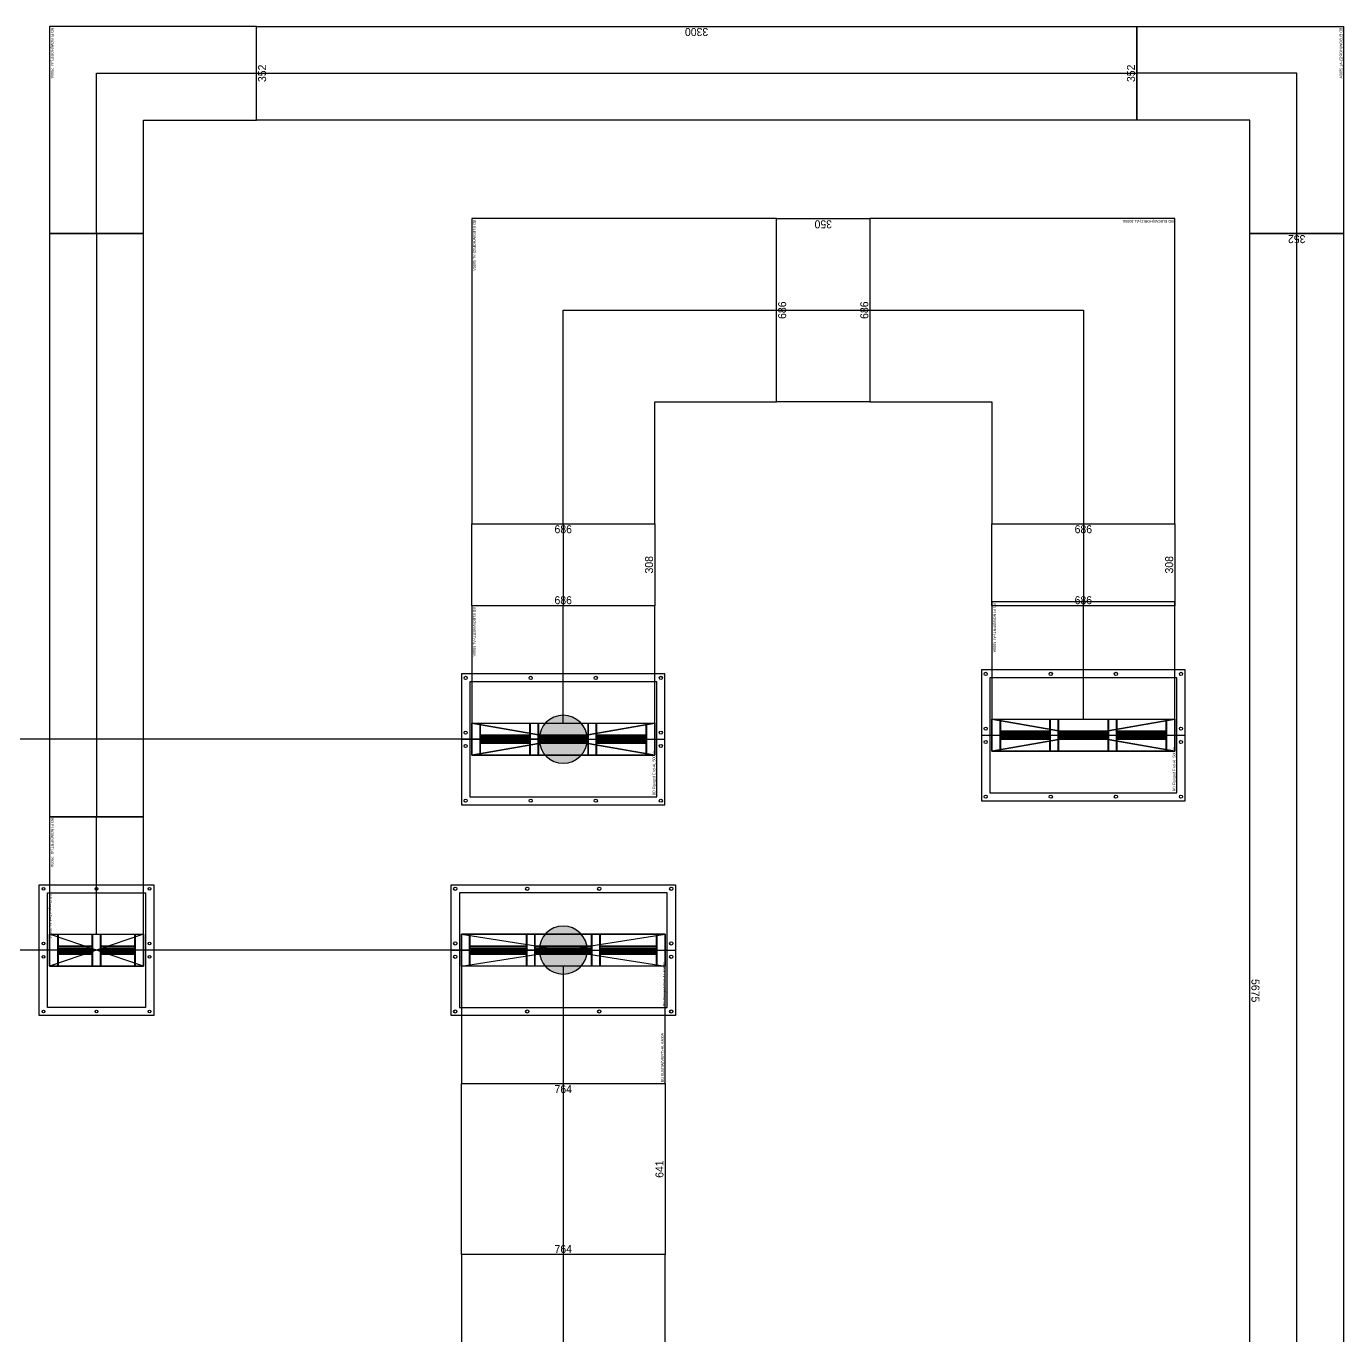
# Model space of a CAD drawing. Header units: millimetres. Extents: x 28486 to 374549, y -351975 to 868946.
# Drawn here: x 300837 to 305776, y 748200 to 753106 of the extents above; entities that cross this region are included whole.
import ezdxf
from ezdxf.enums import TextEntityAlignment as Align

# ---------------------------------------------------------------- set-up
doc = ezdxf.new("R2010")
doc.units = ezdxf.units.MM
doc.header["$LTSCALE"] = 150
doc.layers.get('Defpoints').update_dxf_attribs({"color": 150})
for name, color, linetype in [('-----27 Bus Duct_LV_380-220V', 200, 'Continuous'), ('-----27 Bus Duct_LV_380-220V_UT', 41, 'Continuous'), ('-----99 Cable Schedule', 2, 'Continuous')]:
    doc.layers.add(name, color=color, linetype=linetype)
doc.styles.add('ELEC', font='')
doc.styles.get("Standard").update_dxf_attribs({"font": ''})
doc.styles.get('ELEC').set_extended_font_data('Dotum')
doc.styles.get('Standard').set_extended_font_data('Dotum')
doc.dimstyles.new('전기통신참고용-치수', dxfattribs={"dimscale": 15, "dimtxt": 2, "dimasz": 0, "dimexe": 0, "dimexo": 0, "dimgap": 0.4, "dimtad": 4, "dimdec": 0, "dimzin": 0, "dimdsep": 46, "dimtxsty": 'Standard', "dimblk": 'NONE', "dimcen": 0, "dimse1": 1, "dimse2": 1, "dimsd1": 1, "dimsd2": 1, "dimclrd": 8, "dimclre": 8, "dimclrt": 8, "dimadec": 0, "dimazin": 0, "dimtfac": 1, "dimtdec": 0, "dimtix": 1, "dimtmove": 2, "dimatfit": 0, "dimldrblk": 'NONE', "dimfxl": 2, "dimtolj": 1, "dimtzin": 0, "dimarcsym": 0})

# ---------------------------------------------------------------- blocks, each defined once
blk = doc.blocks.new('*D945')
at = {"layer": 'Defpoints', "color": 0, "transparency": 16777216}
for p in [(352, 62.2), (352, 62.2), (352, -5613.2)]:
    blk.add_point(p, dxfattribs=at)
at = {"color": 0, "transparency": 16777216, "insert": (331, -2775.5), "char_height": 30, "attachment_point": 5, "rotation": 90}
blk.add_mtext('\\A1;{\\C0;5675}', dxfattribs=at)
blk = doc.blocks.new('_None')
blk = doc.blocks.new('*D946')
at = {"layer": 'Defpoints', "color": 0, "transparency": 16777216}
for p in [(0, -5613.2), (352, -5613.2), (352, -5613.2)]:
    blk.add_point(p, dxfattribs=at)
at = {"color": 0, "transparency": 16777216, "insert": (176, -5592.1), "char_height": 30, "attachment_point": 5}
blk.add_mtext('\\A1;{\\C0;352}', dxfattribs=at)
blk = doc.blocks.new('*U79')
at = {"color": 0}
blk.add_line((0, 381.5), (0, -381.5), dxfattribs=at)
at = {"color": 1}
for p, q in [((60, 343), (-60, -343)), ((-60, 343), (60, -343))]:
    blk.add_line(p, q, dxfattribs=at)
at = {"color": 0}
for points in [[(-245, -381.5), (245, -381.5), (245, 381.5), (-245, 381.5)], [(-215, -350.5), (215, -350.5), (215, 350.5), (-215, 350.5)]]:
    blk.add_lwpolyline(points, close=True, dxfattribs=at)
at = {"color": 1}
blk.add_lwpolyline([(60, -343), (-60, -343), (-60, 343), (60, 343)], close=True, dxfattribs=at)
for points in [[(-60, 123, -0.4142136), (-58, 125), (-17.2, 125, 0.4142136), (-16.2, 126), (-16.2, 310, 0.4142136), (-17.2, 311), (-58, 311, -0.4142136), (-60, 313), (-60, 343, -0.4142136), (-59, 342), (-59, 313, 0.4142136), (-58, 312), (58, 312, 0.4142136), (59, 313), (59, 342, -0.4142136), (60, 343), (60, 313, -0.4142136), (58, 311), (17.2, 311, 0.4142136), (16.2, 310), (16.2, 126, 0.4142136), (17.2, 125), (58, 125, -0.4142136), (60, 123), (60, 111, -0.4142136), (59, 112), (59, 123, 0.4142136), (58, 124), (-58, 124, 0.4142136), (-59, 123), (-59, 112, -0.4142136), (-60, 111), (-60, 111), (-60, 111), (-60, 111)], [(-15.2, 126), (-15.2, 310, -0.4142136), (-14.2, 311), (14.2, 311, -0.4142136), (15.2, 310), (15.2, 126, -0.4142136), (14.2, 125), (-14.2, 125, -0.4142136)], [(-14.2, 127), (-14.2, 309, -0.4142136), (-13.2, 310), (-8.85, 310, -0.4142136), (-7.85, 309), (-7.85, 127, -0.4142136), (-8.85, 126), (-13.2, 126, -0.4142136)], [(-6.85, 127), (-6.85, 309, -0.4142136), (-5.85, 310), (-1.5, 310, -0.4142136), (-0.5, 309), (-0.5, 127, -0.4142136), (-1.5, 126), (-5.85, 126, -0.4142136)], [(0.5, 127), (0.5, 309, -0.4142136), (1.5, 310), (5.85, 310, -0.4142136), (6.85, 309), (6.85, 127, -0.4142136), (5.85, 126), (1.5, 126, -0.4142136)], [(7.85, 127), (7.85, 309, -0.4142136), (8.85, 310), (13.2, 310, -0.4142136), (14.2, 309), (14.2, 127, -0.4142136), (13.2, 126), (8.85, 126, -0.4142136)], [(-60, -95, -0.4142136), (-58, -93), (-17.2, -93, 0.4142136), (-16.2, -92), (-16.2, 92, 0.4142136), (-17.2, 93), (-58, 93, -0.4142136), (-60, 95), (-60, 109, -0.4142136), (-59, 108), (-59, 95, 0.4142136), (-58, 94), (58, 94, 0.4142136), (59, 95), (59, 108, -0.4142136), (60, 109), (60, 95, -0.4142136), (58, 93), (17.2, 93, 0.4142136), (16.2, 92), (16.2, -92, 0.4142136), (17.2, -93), (58, -93, -0.4142136), (60, -95), (60, -108, -0.4142136), (59, -107), (59, -95, 0.4142136), (58, -94), (-58, -94, 0.4142136), (-59, -95), (-59, -107, -0.4142136), (-60, -108), (-60, -108), (-60, -108), (-60, -108)], [(-15.2, -92), (-15.2, 92, -0.4142136), (-14.2, 93), (14.2, 93, -0.4142136), (15.2, 92), (15.2, -92, -0.4142136), (14.2, -93), (-14.2, -93, -0.4142136)], [(-14.2, -91), (-14.2, 91, -0.4142136), (-13.2, 92), (-8.85, 92, -0.4142136), (-7.85, 91), (-7.85, -91, -0.4142136), (-8.85, -92), (-13.2, -92, -0.4142136)], [(-6.85, -91), (-6.85, 91, -0.4142136), (-5.85, 92), (-1.5, 92, -0.4142136), (-0.5, 91), (-0.5, -91, -0.4142136), (-1.5, -92), (-5.85, -92, -0.4142136)], [(0.5, -91), (0.5, 91, -0.4142136), (1.5, 92), (5.85, 92, -0.4142136), (6.85, 91), (6.85, -91, -0.4142136), (5.85, -92), (1.5, -92, -0.4142136)], [(7.85, -91), (7.85, 91, -0.4142136), (8.85, 92), (13.2, 92, -0.4142136), (14.2, 91), (14.2, -91, -0.4142136), (13.2, -92), (8.85, -92, -0.4142136)], [(-60, -313, -0.4142136), (-58, -311), (-17.2, -311, 0.4142136), (-16.2, -310), (-16.2, -126, 0.4142136), (-17.2, -125), (-58, -125, -0.4142136), (-60, -123), (-60, -110, -0.4142136), (-59, -111), (-59, -123, 0.4142136), (-58, -124), (58, -124, 0.4142136), (59, -123), (59, -111, -0.4142136), (60, -110), (60, -123, -0.4142136), (58, -125), (17.2, -125, 0.4142136), (16.2, -126), (16.2, -310, 0.4142136), (17.2, -311), (58, -311, -0.4142136), (60, -313), (60, -343, -0.4142136), (59, -342), (59, -313, 0.4142136), (58, -312), (-58, -312, 0.4142136), (-59, -313), (-59, -342, -0.4142136), (-60, -343), (-60, -343), (-60, -343), (-60, -343)], [(-15.2, -310), (-15.2, -126, -0.4142136), (-14.2, -125), (14.2, -125, -0.4142136), (15.2, -126), (15.2, -310, -0.4142136), (14.2, -311), (-14.2, -311, -0.4142136)], [(-14.2, -309), (-14.2, -127, -0.4142136), (-13.2, -126), (-8.85, -126, -0.4142136), (-7.85, -127), (-7.85, -309, -0.4142136), (-8.85, -310), (-13.2, -310, -0.4142136)], [(-6.85, -309), (-6.85, -127, -0.4142136), (-5.85, -126), (-1.5, -126, -0.4142136), (-0.5, -127), (-0.5, -309, -0.4142136), (-1.5, -310), (-5.85, -310, -0.4142136)], [(0.5, -309), (0.5, -127, -0.4142136), (1.5, -126), (5.85, -126, -0.4142136), (6.85, -127), (6.85, -309, -0.4142136), (5.85, -310), (1.5, -310, -0.4142136)], [(7.85, -309), (7.85, -127, -0.4142136), (8.85, -126), (13.2, -126, -0.4142136), (14.2, -127), (14.2, -309, -0.4142136), (13.2, -310), (8.85, -310, -0.4142136)]]:
    blk.add_lwpolyline(points, format="xyb", close=True, dxfattribs=at)
at = {"color": 0}
for centre in [(-230, 366), (-25, 366), (25, 366), (230, 366), (-230, 122), (230, 122), (-230, -122), (230, -122), (-230, -366), (-25, -366), (25, -366), (230, -366)]:
    blk.add_circle(centre, 6, dxfattribs=at)
at = {"color": 0, "style": 'ELEC'}
blk.add_text('BD Flanged End-AL 5000A', height=10, dxfattribs=at).set_placement((-210, -340.5), align=Align.MIDDLE_LEFT)
blk = doc.blocks.new('*U69')
at = {"color": 1}
for p, q in [((340, 343), (220, -343)), ((220, 343), (340, -343))]:
    blk.add_line(p, q, dxfattribs=at)
at = {"color": 0}
blk.add_lwpolyline([(-220, -343), (220, -343), (220, 343), (-220, 343)], close=True, dxfattribs=at)
blk.add_lwpolyline([(220, -343), (340, -343), (340, 343), (220, 343)], dxfattribs=at)
at = {"color": 1}
for points in [[(220, 123, -0.4142136), (222, 125), (262.8, 125, 0.4142136), (263.8, 126), (263.8, 310, 0.4142136), (262.8, 311), (222, 311, -0.4142136), (220, 313), (220, 343, -0.4142136), (221, 342), (221, 313, 0.4142136), (222, 312), (338, 312, 0.4142136), (339, 313), (339, 342, -0.4142136), (340, 343), (340, 313, -0.4142136), (338, 311), (297.2, 311, 0.4142136), (296.2, 310), (296.2, 126, 0.4142136), (297.2, 125), (338, 125, -0.4142136), (340, 123), (340, 111, -0.4142136), (339, 112), (339, 123, 0.4142136), (338, 124), (222, 124, 0.4142136), (221, 123), (221, 112, -0.4142136), (220, 111), (220, 111), (220, 111), (220, 111)], [(264.8, 126), (264.8, 310, -0.4142136), (265.8, 311), (294.2, 311, -0.4142136), (295.2, 310), (295.2, 126, -0.4142136), (294.2, 125), (265.8, 125, -0.4142136)], [(265.8, 127), (265.8, 309, -0.4142136), (266.8, 310), (271.15, 310, -0.4142136), (272.15, 309), (272.15, 127, -0.4142136), (271.15, 126), (266.8, 126, -0.4142136)], [(273.15, 127), (273.15, 309, -0.4142136), (274.15, 310), (278.5, 310, -0.4142136), (279.5, 309), (279.5, 127, -0.4142136), (278.5, 126), (274.15, 126, -0.4142136)], [(280.5, 127), (280.5, 309, -0.4142136), (281.5, 310), (285.85, 310, -0.4142136), (286.85, 309), (286.85, 127, -0.4142136), (285.85, 126), (281.5, 126, -0.4142136)], [(287.85, 127), (287.85, 309, -0.4142136), (288.85, 310), (293.2, 310, -0.4142136), (294.2, 309), (294.2, 127, -0.4142136), (293.2, 126), (288.85, 126, -0.4142136)], [(220, -95, -0.4142136), (222, -93), (262.8, -93, 0.4142136), (263.8, -92), (263.8, 92, 0.4142136), (262.8, 93), (222, 93, -0.4142136), (220, 95), (220, 109, -0.4142136), (221, 108), (221, 95, 0.4142136), (222, 94), (338, 94, 0.4142136), (339, 95), (339, 108, -0.4142136), (340, 109), (340, 95, -0.4142136), (338, 93), (297.2, 93, 0.4142136), (296.2, 92), (296.2, -92, 0.4142136), (297.2, -93), (338, -93, -0.4142136), (340, -95), (340, -108, -0.4142136), (339, -107), (339, -95, 0.4142136), (338, -94), (222, -94, 0.4142136), (221, -95), (221, -107, -0.4142136), (220, -108), (220, -108), (220, -108), (220, -108)], [(264.8, -92), (264.8, 92, -0.4142136), (265.8, 93), (294.2, 93, -0.4142136), (295.2, 92), (295.2, -92, -0.4142136), (294.2, -93), (265.8, -93, -0.4142136)], [(265.8, -91), (265.8, 91, -0.4142136), (266.8, 92), (271.15, 92, -0.4142136), (272.15, 91), (272.15, -91, -0.4142136), (271.15, -92), (266.8, -92, -0.4142136)], [(273.15, -91), (273.15, 91, -0.4142136), (274.15, 92), (278.5, 92, -0.4142136), (279.5, 91), (279.5, -91, -0.4142136), (278.5, -92), (274.15, -92, -0.4142136)], [(280.5, -91), (280.5, 91, -0.4142136), (281.5, 92), (285.85, 92, -0.4142136), (286.85, 91), (286.85, -91, -0.4142136), (285.85, -92), (281.5, -92, -0.4142136)], [(287.85, -91), (287.85, 91, -0.4142136), (288.85, 92), (293.2, 92, -0.4142136), (294.2, 91), (294.2, -91, -0.4142136), (293.2, -92), (288.85, -92, -0.4142136)], [(220, -313, -0.4142136), (222, -311), (262.8, -311, 0.4142136), (263.8, -310), (263.8, -126, 0.4142136), (262.8, -125), (222, -125, -0.4142136), (220, -123), (220, -110, -0.4142136), (221, -111), (221, -123, 0.4142136), (222, -124), (338, -124, 0.4142136), (339, -123), (339, -111, -0.4142136), (340, -110), (340, -123, -0.4142136), (338, -125), (297.2, -125, 0.4142136), (296.2, -126), (296.2, -310, 0.4142136), (297.2, -311), (338, -311, -0.4142136), (340, -313), (340, -343, -0.4142136), (339, -342), (339, -313, 0.4142136), (338, -312), (222, -312, 0.4142136), (221, -313), (221, -342, -0.4142136), (220, -343), (220, -343), (220, -343), (220, -343)], [(264.8, -310), (264.8, -126, -0.4142136), (265.8, -125), (294.2, -125, -0.4142136), (295.2, -126), (295.2, -310, -0.4142136), (294.2, -311), (265.8, -311, -0.4142136)], [(265.8, -309), (265.8, -127, -0.4142136), (266.8, -126), (271.15, -126, -0.4142136), (272.15, -127), (272.15, -309, -0.4142136), (271.15, -310), (266.8, -310, -0.4142136)], [(273.15, -309), (273.15, -127, -0.4142136), (274.15, -126), (278.5, -126, -0.4142136), (279.5, -127), (279.5, -309, -0.4142136), (278.5, -310), (274.15, -310, -0.4142136)], [(280.5, -309), (280.5, -127, -0.4142136), (281.5, -126), (285.85, -126, -0.4142136), (286.85, -127), (286.85, -309, -0.4142136), (285.85, -310), (281.5, -310, -0.4142136)], [(287.85, -309), (287.85, -127, -0.4142136), (288.85, -126), (293.2, -126, -0.4142136), (294.2, -127), (294.2, -309, -0.4142136), (293.2, -310), (288.85, -310, -0.4142136)]]:
    blk.add_lwpolyline(points, format="xyb", close=True, dxfattribs=at)
blk.add_lwpolyline([(220, 0), (-220, 0)], dxfattribs=at)
at = {"color": 0, "style": 'ELEC'}
blk.add_text('BD ELBOW(VERT)-AL 5000A', height=10, dxfattribs=at).set_placement((-215, -333), align=Align.MIDDLE_LEFT)
blk = doc.blocks.new('*U74')
at = {"color": 0}
blk.add_lwpolyline([(-343, -343), (800, -343), (800, 343), (343, 343), (343, 800), (-343, 800)], close=True, dxfattribs=at)
at = {"color": 1}
blk.add_lwpolyline([(800, 0), (0, 0), (0, 800)], dxfattribs=at)
at = {"color": 0, "style": 'ELEC'}
blk.add_text('BD ELBOW(HORIZ)-AL 5000A', height=10, dxfattribs=at).set_placement((-338, -333), align=Align.MIDDLE_LEFT)
blk = doc.blocks.new('*D474')
at = {"layer": 'Defpoints', "color": 0, "transparency": 16777216}
for p in [(0, 3950), (686, 3950), (686, 3950)]:
    blk.add_point(p, dxfattribs=at)
at = {"color": 0, "transparency": 16777216, "insert": (343, 3929), "char_height": 30, "attachment_point": 5}
blk.add_mtext('\\A1;{\\C0;686}', dxfattribs=at)
blk = doc.blocks.new('*D475')
at = {"layer": 'Defpoints', "color": 0, "transparency": 16777216}
for p in [(686, 3950), (686, 3950), (686, 3600)]:
    blk.add_point(p, dxfattribs=at)
at = {"color": 0, "transparency": 16777216, "insert": (665, 3775), "char_height": 30, "attachment_point": 5, "rotation": 90}
blk.add_mtext('\\A1;{\\C0;350}', dxfattribs=at)
blk = doc.blocks.new('*D476')
at = {"layer": 'Defpoints', "color": 0, "transparency": 16777216}
for p in [(0, 3600), (686, 3600), (686, 3600)]:
    blk.add_point(p, dxfattribs=at)
at = {"color": 0, "transparency": 16777216, "insert": (343, 3621), "char_height": 30, "attachment_point": 5}
blk.add_mtext('\\A1;{\\C0;686}', dxfattribs=at)
blk = doc.blocks.new('*U63')
at = {"color": 0}
blk.add_line((0, 214.5), (0, -214.5), dxfattribs=at)
at = {"color": 1}
for p, q in [((60, 176), (-60, -176)), ((-60, 176), (60, -176))]:
    blk.add_line(p, q, dxfattribs=at)
at = {"color": 0}
for points in [[(245, -214.5), (-245, -214.5), (-245, 214.5), (245, 214.5)], [(215, -183.5), (-215, -183.5), (-215, 183.5), (215, 183.5)]]:
    blk.add_lwpolyline(points, close=True, dxfattribs=at)
at = {"color": 1}
blk.add_lwpolyline([(60, -176), (-60, -176), (-60, 176), (60, 176)], close=True, dxfattribs=at)
for points in [[(-60, 14, -0.4142136), (-58, 16), (-17.2, 16, 0.4142136), (-16.2, 17), (-16.2, 143, 0.4142136), (-17.2, 144), (-58, 144, -0.4142136), (-60, 146), (-60, 176, -0.4142136), (-59, 175), (-59, 146, 0.4142136), (-58, 145), (58, 145, 0.4142136), (59, 146), (59, 175, -0.4142136), (60, 176), (60, 146, -0.4142136), (58, 144), (17.2, 144, 0.4142136), (16.2, 143), (16.2, 17, 0.4142136), (17.2, 16), (58, 16, -0.4142136), (60, 14), (60, 2, -0.4142136), (59, 3), (59, 14, 0.4142136), (58, 15), (-58, 15, 0.4142136), (-59, 14), (-59, 3, -0.4142136), (-60, 2), (-60, 2), (-60, 2), (-60, 2)], [(-15.2, 17), (-15.2, 143, -0.4142136), (-14.2, 144), (14.2, 144, -0.4142136), (15.2, 143), (15.2, 17, -0.4142136), (14.2, 16), (-14.2, 16, -0.4142136)], [(-14.2, 18), (-14.2, 142, -0.4142136), (-13.2, 143), (-8.85, 143, -0.4142136), (-7.85, 142), (-7.85, 18, -0.4142136), (-8.85, 17), (-13.2, 17, -0.4142136)], [(-6.85, 18), (-6.85, 142, -0.4142136), (-5.85, 143), (-1.5, 143, -0.4142136), (-0.5, 142), (-0.5, 18, -0.4142136), (-1.5, 17), (-5.85, 17, -0.4142136)], [(0.5, 18), (0.5, 142, -0.4142136), (1.5, 143), (5.85, 143, -0.4142136), (6.85, 142), (6.85, 18, -0.4142136), (5.85, 17), (1.5, 17, -0.4142136)], [(7.85, 18), (7.85, 142, -0.4142136), (8.85, 143), (13.2, 143, -0.4142136), (14.2, 142), (14.2, 18, -0.4142136), (13.2, 17), (8.85, 17, -0.4142136)], [(-60, -146, -0.4142136), (-58, -144), (-17.2, -144, 0.4142136), (-16.2, -143), (-16.2, -17, 0.4142136), (-17.2, -16), (-58, -16, -0.4142136), (-60, -14), (-60, 0, -0.4142136), (-59, -1), (-59, -14, 0.4142136), (-58, -15), (58, -15, 0.4142136), (59, -14), (59, -1, -0.4142136), (60, 0), (60, -14, -0.4142136), (58, -16), (17.2, -16, 0.4142136), (16.2, -17), (16.2, -143, 0.4142136), (17.2, -144), (58, -144, -0.4142136), (60, -146), (60, -176, -0.4142136), (59, -175), (59, -146, 0.4142136), (58, -145), (-58, -145, 0.4142136), (-59, -146), (-59, -175, -0.4142136), (-60, -176), (-60, -176), (-60, -176), (-60, -176)], [(-15.2, -143), (-15.2, -17, -0.4142136), (-14.2, -16), (14.2, -16, -0.4142136), (15.2, -17), (15.2, -143, -0.4142136), (14.2, -144), (-14.2, -144, -0.4142136)], [(-14.2, -142), (-14.2, -18, -0.4142136), (-13.2, -17), (-8.85, -17, -0.4142136), (-7.85, -18), (-7.85, -142, -0.4142136), (-8.85, -143), (-13.2, -143, -0.4142136)], [(-6.85, -142), (-6.85, -18, -0.4142136), (-5.85, -17), (-1.5, -17, -0.4142136), (-0.5, -18), (-0.5, -142, -0.4142136), (-1.5, -143), (-5.85, -143, -0.4142136)], [(0.5, -142), (0.5, -18, -0.4142136), (1.5, -17), (5.85, -17, -0.4142136), (6.85, -18), (6.85, -142, -0.4142136), (5.85, -143), (1.5, -143, -0.4142136)], [(7.85, -142), (7.85, -18, -0.4142136), (8.85, -17), (13.2, -17, -0.4142136), (14.2, -18), (14.2, -142, -0.4142136), (13.2, -143), (8.85, -143, -0.4142136)]]:
    blk.add_lwpolyline(points, format="xyb", close=True, dxfattribs=at)
at = {"color": 0}
for centre in [(-230, 199), (-25, 199), (25, 199), (230, 199), (-230, 0), (230, 0), (-230, -199), (-25, -199), (25, -199), (230, -199)]:
    blk.add_circle(centre, 5, dxfattribs=at)
at = {"color": 0, "style": 'ELEC'}
blk.add_text('BD Flanged End-AL 2500A', height=10, dxfattribs=at).set_placement((-210, -173.5), align=Align.MIDDLE_LEFT)
blk = doc.blocks.new('*U64')
at = {"color": 1}
for p, q in [((340, 176), (220, -176)), ((220, 176), (340, -176))]:
    blk.add_line(p, q, dxfattribs=at)
at = {"color": 0}
blk.add_lwpolyline([(-220, -176), (220, -176), (220, 176), (-220, 176)], close=True, dxfattribs=at)
blk.add_lwpolyline([(220, -176), (340, -176), (340, 176), (220, 176)], dxfattribs=at)
at = {"color": 1}
for points in [[(220, 14, -0.4142136), (222, 16), (262.8, 16, 0.4142136), (263.8, 17), (263.8, 143, 0.4142136), (262.8, 144), (222, 144, -0.4142136), (220, 146), (220, 176, -0.4142136), (221, 175), (221, 146, 0.4142136), (222, 145), (338, 145, 0.4142136), (339, 146), (339, 175, -0.4142136), (340, 176), (340, 146, -0.4142136), (338, 144), (297.2, 144, 0.4142136), (296.2, 143), (296.2, 17, 0.4142136), (297.2, 16), (338, 16, -0.4142136), (340, 14), (340, 2, -0.4142136), (339, 3), (339, 14, 0.4142136), (338, 15), (222, 15, 0.4142136), (221, 14), (221, 3, -0.4142136), (220, 2), (220, 2), (220, 2), (220, 2)], [(264.8, 17), (264.8, 143, -0.4142136), (265.8, 144), (294.2, 144, -0.4142136), (295.2, 143), (295.2, 17, -0.4142136), (294.2, 16), (265.8, 16, -0.4142136)], [(265.8, 18), (265.8, 142, -0.4142136), (266.8, 143), (271.15, 143, -0.4142136), (272.15, 142), (272.15, 18, -0.4142136), (271.15, 17), (266.8, 17, -0.4142136)], [(273.15, 18), (273.15, 142, -0.4142136), (274.15, 143), (278.5, 143, -0.4142136), (279.5, 142), (279.5, 18, -0.4142136), (278.5, 17), (274.15, 17, -0.4142136)], [(280.5, 18), (280.5, 142, -0.4142136), (281.5, 143), (285.85, 143, -0.4142136), (286.85, 142), (286.85, 18, -0.4142136), (285.85, 17), (281.5, 17, -0.4142136)], [(287.85, 18), (287.85, 142, -0.4142136), (288.85, 143), (293.2, 143, -0.4142136), (294.2, 142), (294.2, 18, -0.4142136), (293.2, 17), (288.85, 17, -0.4142136)], [(220, -146, -0.4142136), (222, -144), (262.8, -144, 0.4142136), (263.8, -143), (263.8, -17, 0.4142136), (262.8, -16), (222, -16, -0.4142136), (220, -14), (220, 0, -0.4142136), (221, -1), (221, -14, 0.4142136), (222, -15), (338, -15, 0.4142136), (339, -14), (339, -1, -0.4142136), (340, 0), (340, -14, -0.4142136), (338, -16), (297.2, -16, 0.4142136), (296.2, -17), (296.2, -143, 0.4142136), (297.2, -144), (338, -144, -0.4142136), (340, -146), (340, -176, -0.4142136), (339, -175), (339, -146, 0.4142136), (338, -145), (222, -145, 0.4142136), (221, -146), (221, -175, -0.4142136), (220, -176), (220, -176), (220, -176), (220, -176)], [(264.8, -143), (264.8, -17, -0.4142136), (265.8, -16), (294.2, -16, -0.4142136), (295.2, -17), (295.2, -143, -0.4142136), (294.2, -144), (265.8, -144, -0.4142136)], [(265.8, -142), (265.8, -18, -0.4142136), (266.8, -17), (271.15, -17, -0.4142136), (272.15, -18), (272.15, -142, -0.4142136), (271.15, -143), (266.8, -143, -0.4142136)], [(273.15, -142), (273.15, -18, -0.4142136), (274.15, -17), (278.5, -17, -0.4142136), (279.5, -18), (279.5, -142, -0.4142136), (278.5, -143), (274.15, -143, -0.4142136)], [(280.5, -142), (280.5, -18, -0.4142136), (281.5, -17), (285.85, -17, -0.4142136), (286.85, -18), (286.85, -142, -0.4142136), (285.85, -143), (281.5, -143, -0.4142136)], [(287.85, -142), (287.85, -18, -0.4142136), (288.85, -17), (293.2, -17, -0.4142136), (294.2, -18), (294.2, -142, -0.4142136), (293.2, -143), (288.85, -143, -0.4142136)]]:
    blk.add_lwpolyline(points, format="xyb", close=True, dxfattribs=at)
blk.add_lwpolyline([(220, 0), (-220, 0)], dxfattribs=at)
at = {"color": 0, "style": 'ELEC'}
blk.add_text('BD ELBOW(VERT)-AL 2500A', height=10, dxfattribs=at).set_placement((-215, -166), align=Align.MIDDLE_LEFT)
blk = doc.blocks.new('*U65')
at = {"color": 0}
blk.add_lwpolyline([(-176, -176), (600, -176), (600, 176), (176, 176), (176, 600), (-176, 600)], close=True, dxfattribs=at)
at = {"color": 1}
blk.add_lwpolyline([(600, 0), (0, 0), (0, 600)], dxfattribs=at)
at = {"color": 0, "style": 'ELEC'}
blk.add_text('BD ELBOW(HORIZ)-AL 2500A', height=10, dxfattribs=at).set_placement((-171, -166), align=Align.MIDDLE_LEFT)
blk = doc.blocks.new('*U5')
at = {"color": 0}
blk.add_line((0, 420.5), (0, -420.5), dxfattribs=at)
at = {"color": 1}
for p, q in [((60, 382), (-60, -382)), ((-60, 382), (60, -382))]:
    blk.add_line(p, q, dxfattribs=at)
at = {"color": 0}
for points in [[(245, -420.5), (-245, -420.5), (-245, 420.5), (245, 420.5)], [(-215, -389.5), (215, -389.5), (215, 389.5), (-215, 389.5)]]:
    blk.add_lwpolyline(points, close=True, dxfattribs=at)
at = {"color": 1}
blk.add_lwpolyline([(60, -382), (-60, -382), (-60, 382), (60, 382)], close=True, dxfattribs=at)
for points in [[(-60, 136, -0.4142136), (-58, 138), (-17.2, 138, 0.4142136), (-16.2, 139), (-16.2, 349, 0.4142136), (-17.2, 350), (-58, 350, -0.4142136), (-60, 352), (-60, 382, -0.4142136), (-59, 381), (-59, 352, 0.4142136), (-58, 351), (58, 351, 0.4142136), (59, 352), (59, 381, -0.4142136), (60, 382), (60, 352, -0.4142136), (58, 350), (17.2, 350, 0.4142136), (16.2, 349), (16.2, 139, 0.4142136), (17.2, 138), (58, 138, -0.4142136), (60, 136), (60, 124, -0.4142136), (59, 125), (59, 136, 0.4142136), (58, 137), (-58, 137, 0.4142136), (-59, 136), (-59, 125, -0.4142136), (-60, 124), (-60, 124), (-60, 124), (-60, 124)], [(-15.2, 139), (-15.2, 349, -0.4142136), (-14.2, 350), (14.2, 350, -0.4142136), (15.2, 349), (15.2, 139, -0.4142136), (14.2, 138), (-14.2, 138, -0.4142136)], [(-14.2, 140), (-14.2, 348, -0.4142136), (-13.2, 349), (-8.85, 349, -0.4142136), (-7.85, 348), (-7.85, 140, -0.4142136), (-8.85, 139), (-13.2, 139, -0.4142136)], [(-6.85, 140), (-6.85, 348, -0.4142136), (-5.85, 349), (-1.5, 349, -0.4142136), (-0.5, 348), (-0.5, 140, -0.4142136), (-1.5, 139), (-5.85, 139, -0.4142136)], [(0.5, 140), (0.5, 348, -0.4142136), (1.5, 349), (5.85, 349, -0.4142136), (6.85, 348), (6.85, 140, -0.4142136), (5.85, 139), (1.5, 139, -0.4142136)], [(7.85, 140), (7.85, 348, -0.4142136), (8.85, 349), (13.2, 349, -0.4142136), (14.2, 348), (14.2, 140, -0.4142136), (13.2, 139), (8.85, 139, -0.4142136)], [(-60, -108, -0.4142136), (-58, -106), (-17.2, -106, 0.4142136), (-16.2, -105), (-16.2, 105, 0.4142136), (-17.2, 106), (-58, 106, -0.4142136), (-60, 108), (-60, 122, -0.4142136), (-59, 121), (-59, 108, 0.4142136), (-58, 107), (58, 107, 0.4142136), (59, 108), (59, 121, -0.4142136), (60, 122), (60, 108, -0.4142136), (58, 106), (17.2, 106, 0.4142136), (16.2, 105), (16.2, -105, 0.4142136), (17.2, -106), (58, -106, -0.4142136), (60, -108), (60, -121, -0.4142136), (59, -120), (59, -108, 0.4142136), (58, -107), (-58, -107, 0.4142136), (-59, -108), (-59, -120, -0.4142136), (-60, -121), (-60, -121), (-60, -121), (-60, -121)], [(-15.2, -105), (-15.2, 105, -0.4142136), (-14.2, 106), (14.2, 106, -0.4142136), (15.2, 105), (15.2, -105, -0.4142136), (14.2, -106), (-14.2, -106, -0.4142136)], [(-14.2, -104), (-14.2, 104, -0.4142136), (-13.2, 105), (-8.85, 105, -0.4142136), (-7.85, 104), (-7.85, -104, -0.4142136), (-8.85, -105), (-13.2, -105, -0.4142136)], [(-6.85, -104), (-6.85, 104, -0.4142136), (-5.85, 105), (-1.5, 105, -0.4142136), (-0.5, 104), (-0.5, -104, -0.4142136), (-1.5, -105), (-5.85, -105, -0.4142136)], [(0.5, -104), (0.5, 104, -0.4142136), (1.5, 105), (5.85, 105, -0.4142136), (6.85, 104), (6.85, -104, -0.4142136), (5.85, -105), (1.5, -105, -0.4142136)], [(7.85, -104), (7.85, 104, -0.4142136), (8.85, 105), (13.2, 105, -0.4142136), (14.2, 104), (14.2, -104, -0.4142136), (13.2, -105), (8.85, -105, -0.4142136)], [(-60, -352, -0.4142136), (-58, -350), (-17.2, -350, 0.4142136), (-16.2, -349), (-16.2, -139, 0.4142136), (-17.2, -138), (-58, -138, -0.4142136), (-60, -136), (-60, -123, -0.4142136), (-59, -124), (-59, -136, 0.4142136), (-58, -137), (58, -137, 0.4142136), (59, -136), (59, -124, -0.4142136), (60, -123), (60, -136, -0.4142136), (58, -138), (17.2, -138, 0.4142136), (16.2, -139), (16.2, -349, 0.4142136), (17.2, -350), (58, -350, -0.4142136), (60, -352), (60, -382, -0.4142136), (59, -381), (59, -352, 0.4142136), (58, -351), (-58, -351, 0.4142136), (-59, -352), (-59, -381, -0.4142136), (-60, -382), (-60, -382), (-60, -382), (-60, -382)], [(-15.2, -349), (-15.2, -139, -0.4142136), (-14.2, -138), (14.2, -138, -0.4142136), (15.2, -139), (15.2, -349, -0.4142136), (14.2, -350), (-14.2, -350, -0.4142136)], [(-14.2, -348), (-14.2, -140, -0.4142136), (-13.2, -139), (-8.85, -139, -0.4142136), (-7.85, -140), (-7.85, -348, -0.4142136), (-8.85, -349), (-13.2, -349, -0.4142136)], [(-6.85, -348), (-6.85, -140, -0.4142136), (-5.85, -139), (-1.5, -139, -0.4142136), (-0.5, -140), (-0.5, -348, -0.4142136), (-1.5, -349), (-5.85, -349, -0.4142136)], [(0.5, -348), (0.5, -140, -0.4142136), (1.5, -139), (5.85, -139, -0.4142136), (6.85, -140), (6.85, -348, -0.4142136), (5.85, -349), (1.5, -349, -0.4142136)], [(7.85, -348), (7.85, -140, -0.4142136), (8.85, -139), (13.2, -139, -0.4142136), (14.2, -140), (14.2, -348, -0.4142136), (13.2, -349), (8.85, -349, -0.4142136)]]:
    blk.add_lwpolyline(points, format="xyb", close=True, dxfattribs=at)
at = {"color": 0}
for centre in [(-230, 405), (-25, 405), (25, 405), (230, 405), (-230, 135), (230, 135), (-230, -135), (230, -135), (-230, -405), (-25, -405), (25, -405), (230, -405)]:
    blk.add_circle(centre, 6, dxfattribs=at)
at = {"color": 0, "style": 'ELEC'}
blk.add_text('BD Flanged End-AL 6300A', height=10, dxfattribs=at).set_placement((-210, -379.5), align=Align.MIDDLE_LEFT)
blk = doc.blocks.new('*U7')
at = {"color": 1}
for p, q in [((340, 382), (220, -382)), ((220, 382), (340, -382))]:
    blk.add_line(p, q, dxfattribs=at)
at = {"color": 0}
blk.add_lwpolyline([(-220, -382), (220, -382), (220, 382), (-220, 382)], close=True, dxfattribs=at)
blk.add_lwpolyline([(220, -382), (340, -382), (340, 382), (220, 382)], dxfattribs=at)
at = {"color": 1}
for points in [[(220, 136, -0.4142136), (222, 138), (262.8, 138, 0.4142136), (263.8, 139), (263.8, 349, 0.4142136), (262.8, 350), (222, 350, -0.4142136), (220, 352), (220, 382, -0.4142136), (221, 381), (221, 352, 0.4142136), (222, 351), (338, 351, 0.4142136), (339, 352), (339, 381, -0.4142136), (340, 382), (340, 352, -0.4142136), (338, 350), (297.2, 350, 0.4142136), (296.2, 349), (296.2, 139, 0.4142136), (297.2, 138), (338, 138, -0.4142136), (340, 136), (340, 124, -0.4142136), (339, 125), (339, 136, 0.4142136), (338, 137), (222, 137, 0.4142136), (221, 136), (221, 125, -0.4142136), (220, 124), (220, 124), (220, 124), (220, 124)], [(264.8, 139), (264.8, 349, -0.4142136), (265.8, 350), (294.2, 350, -0.4142136), (295.2, 349), (295.2, 139, -0.4142136), (294.2, 138), (265.8, 138, -0.4142136)], [(265.8, 140), (265.8, 348, -0.4142136), (266.8, 349), (271.15, 349, -0.4142136), (272.15, 348), (272.15, 140, -0.4142136), (271.15, 139), (266.8, 139, -0.4142136)], [(273.15, 140), (273.15, 348, -0.4142136), (274.15, 349), (278.5, 349, -0.4142136), (279.5, 348), (279.5, 140, -0.4142136), (278.5, 139), (274.15, 139, -0.4142136)], [(280.5, 140), (280.5, 348, -0.4142136), (281.5, 349), (285.85, 349, -0.4142136), (286.85, 348), (286.85, 140, -0.4142136), (285.85, 139), (281.5, 139, -0.4142136)], [(287.85, 140), (287.85, 348, -0.4142136), (288.85, 349), (293.2, 349, -0.4142136), (294.2, 348), (294.2, 140, -0.4142136), (293.2, 139), (288.85, 139, -0.4142136)], [(220, -108, -0.4142136), (222, -106), (262.8, -106, 0.4142136), (263.8, -105), (263.8, 105, 0.4142136), (262.8, 106), (222, 106, -0.4142136), (220, 108), (220, 122, -0.4142136), (221, 121), (221, 108, 0.4142136), (222, 107), (338, 107, 0.4142136), (339, 108), (339, 121, -0.4142136), (340, 122), (340, 108, -0.4142136), (338, 106), (297.2, 106, 0.4142136), (296.2, 105), (296.2, -105, 0.4142136), (297.2, -106), (338, -106, -0.4142136), (340, -108), (340, -121, -0.4142136), (339, -120), (339, -108, 0.4142136), (338, -107), (222, -107, 0.4142136), (221, -108), (221, -120, -0.4142136), (220, -121), (220, -121), (220, -121), (220, -121)], [(264.8, -105), (264.8, 105, -0.4142136), (265.8, 106), (294.2, 106, -0.4142136), (295.2, 105), (295.2, -105, -0.4142136), (294.2, -106), (265.8, -106, -0.4142136)], [(265.8, -104), (265.8, 104, -0.4142136), (266.8, 105), (271.15, 105, -0.4142136), (272.15, 104), (272.15, -104, -0.4142136), (271.15, -105), (266.8, -105, -0.4142136)], [(273.15, -104), (273.15, 104, -0.4142136), (274.15, 105), (278.5, 105, -0.4142136), (279.5, 104), (279.5, -104, -0.4142136), (278.5, -105), (274.15, -105, -0.4142136)], [(280.5, -104), (280.5, 104, -0.4142136), (281.5, 105), (285.85, 105, -0.4142136), (286.85, 104), (286.85, -104, -0.4142136), (285.85, -105), (281.5, -105, -0.4142136)], [(287.85, -104), (287.85, 104, -0.4142136), (288.85, 105), (293.2, 105, -0.4142136), (294.2, 104), (294.2, -104, -0.4142136), (293.2, -105), (288.85, -105, -0.4142136)], [(220, -352, -0.4142136), (222, -350), (262.8, -350, 0.4142136), (263.8, -349), (263.8, -139, 0.4142136), (262.8, -138), (222, -138, -0.4142136), (220, -136), (220, -123, -0.4142136), (221, -124), (221, -136, 0.4142136), (222, -137), (338, -137, 0.4142136), (339, -136), (339, -124, -0.4142136), (340, -123), (340, -136, -0.4142136), (338, -138), (297.2, -138, 0.4142136), (296.2, -139), (296.2, -349, 0.4142136), (297.2, -350), (338, -350, -0.4142136), (340, -352), (340, -382, -0.4142136), (339, -381), (339, -352, 0.4142136), (338, -351), (222, -351, 0.4142136), (221, -352), (221, -381, -0.4142136), (220, -382), (220, -382), (220, -382), (220, -382)], [(264.8, -349), (264.8, -139, -0.4142136), (265.8, -138), (294.2, -138, -0.4142136), (295.2, -139), (295.2, -349, -0.4142136), (294.2, -350), (265.8, -350, -0.4142136)], [(265.8, -348), (265.8, -140, -0.4142136), (266.8, -139), (271.15, -139, -0.4142136), (272.15, -140), (272.15, -348, -0.4142136), (271.15, -349), (266.8, -349, -0.4142136)], [(273.15, -348), (273.15, -140, -0.4142136), (274.15, -139), (278.5, -139, -0.4142136), (279.5, -140), (279.5, -348, -0.4142136), (278.5, -349), (274.15, -349, -0.4142136)], [(280.5, -348), (280.5, -140, -0.4142136), (281.5, -139), (285.85, -139, -0.4142136), (286.85, -140), (286.85, -348, -0.4142136), (285.85, -349), (281.5, -349, -0.4142136)], [(287.85, -348), (287.85, -140, -0.4142136), (288.85, -139), (293.2, -139, -0.4142136), (294.2, -140), (294.2, -348, -0.4142136), (293.2, -349), (288.85, -349, -0.4142136)]]:
    blk.add_lwpolyline(points, format="xyb", close=True, dxfattribs=at)
blk.add_lwpolyline([(220, 0), (-220, 0)], dxfattribs=at)
at = {"color": 0, "style": 'ELEC'}
blk.add_text('BD ELBOW(VERT)-AL 6300A', height=10, dxfattribs=at).set_placement((-215, -372), align=Align.MIDDLE_LEFT)
blk = doc.blocks.new('*D756')
at = {"layer": 'Defpoints', "color": 0, "transparency": 16777216}
for p in [(0, 9745.5), (764, 9745.5), (764, 9745.5)]:
    blk.add_point(p, dxfattribs=at)
at = {"color": 0, "transparency": 16777216, "insert": (382, 9724.5), "char_height": 30, "attachment_point": 5}
blk.add_mtext('\\A1;{\\C0;764}', dxfattribs=at)
blk = doc.blocks.new('*D757')
at = {"layer": 'Defpoints', "color": 0, "transparency": 16777216}
for p in [(764, 9745.5), (764, 9745.5), (764, 9104.4)]:
    blk.add_point(p, dxfattribs=at)
at = {"color": 0, "transparency": 16777216, "insert": (743, 9424.9), "char_height": 30, "attachment_point": 5, "rotation": 90}
blk.add_mtext('\\A1;{\\C0;641}', dxfattribs=at)
blk = doc.blocks.new('*D758')
at = {"layer": 'Defpoints', "color": 0, "transparency": 16777216}
for p in [(0, 9104.4), (764, 9104.4), (764, 9104.4)]:
    blk.add_point(p, dxfattribs=at)
at = {"color": 0, "transparency": 16777216, "insert": (382, 9125.4), "char_height": 30, "attachment_point": 5}
blk.add_mtext('\\A1;{\\C0;764}', dxfattribs=at)
blk = doc.blocks.new('A$C9a0ab699')
h = blk.add_hatch(color=0)
edge = h.paths.add_edge_path()
edge.add_arc((0, 0), 64, 720, 1080, ccw=False)
at = {"color": 0}
blk.add_circle((0, 0), 64, dxfattribs=at)
blk = doc.blocks.new('*U15')
at = {"color": 0}
blk.add_lwpolyline([(-382, -382), (800, -382), (800, 382), (382, 382), (382, 800), (-382, 800)], close=True, dxfattribs=at)
at = {"color": 1}
blk.add_lwpolyline([(800, 0), (0, 0), (0, 800)], dxfattribs=at)
at = {"color": 0, "style": 'ELEC'}
blk.add_text('BD ELBOW(HORIZ)-AL 6300A', height=10, dxfattribs=at).set_placement((-377, -372), align=Align.MIDDLE_LEFT)
blk = doc.blocks.new('*D924')
at = {"layer": 'Defpoints', "color": 0, "transparency": 16777216}
for p in [(0, 3908), (686, 3908), (686, 3908)]:
    blk.add_point(p, dxfattribs=at)
at = {"color": 0, "transparency": 16777216, "insert": (343, 3887), "char_height": 30, "attachment_point": 5}
blk.add_mtext('\\A1;{\\C0;686}', dxfattribs=at)
blk = doc.blocks.new('*D925')
at = {"layer": 'Defpoints', "color": 0, "transparency": 16777216}
for p in [(686, 3908), (686, 3908), (686, 3600)]:
    blk.add_point(p, dxfattribs=at)
at = {"color": 0, "transparency": 16777216, "insert": (665, 3754), "char_height": 30, "attachment_point": 5, "rotation": 90}
blk.add_mtext('\\A1;{\\C0;308}', dxfattribs=at)
blk = doc.blocks.new('*D926')
at = {"layer": 'Defpoints', "color": 0, "transparency": 16777216}
for p in [(0, 3600), (686, 3600), (686, 3600)]:
    blk.add_point(p, dxfattribs=at)
at = {"color": 0, "transparency": 16777216, "insert": (343, 3621), "char_height": 30, "attachment_point": 5}
blk.add_mtext('\\A1;{\\C0;686}', dxfattribs=at)
blk = doc.blocks.new('*D936')
at = {"layer": 'Defpoints', "color": 0, "transparency": 16777216}
for p in [(0, 409.4), (352, 409.4), (352, 409.4)]:
    blk.add_point(p, dxfattribs=at)
at = {"color": 0, "transparency": 16777216, "insert": (176, 388.3), "char_height": 30, "attachment_point": 5}
blk.add_mtext('\\A1;{\\C0;352}', dxfattribs=at)
blk = doc.blocks.new('*D937')
at = {"layer": 'Defpoints', "color": 0, "transparency": 16777216}
for p in [(352, 409.4), (352, 409.4), (352, -1776.2)]:
    blk.add_point(p, dxfattribs=at)
at = {"color": 0, "transparency": 16777216, "insert": (331, -683.4), "char_height": 30, "attachment_point": 5, "rotation": 90}
blk.add_mtext('\\A1;{\\C0;2186}', dxfattribs=at)
blk = doc.blocks.new('*D938')
at = {"layer": 'Defpoints', "color": 0, "transparency": 16777216}
for p in [(0, -1776.2), (352, -1776.2), (352, -1776.2)]:
    blk.add_point(p, dxfattribs=at)
at = {"color": 0, "transparency": 16777216, "insert": (176, -1755.2), "char_height": 30, "attachment_point": 5}
blk.add_mtext('\\A1;{\\C0;352}', dxfattribs=at)
blk = doc.blocks.new('*D940')
at = {"layer": 'Defpoints', "color": 0, "transparency": 16777216}
for p in [(0, 409.4), (352, 409.4), (352, 409.4)]:
    blk.add_point(p, dxfattribs=at)
at = {"color": 0, "transparency": 16777216, "insert": (176, 388.3), "char_height": 30, "attachment_point": 5}
blk.add_mtext('\\A1;{\\C0;352}', dxfattribs=at)
blk = doc.blocks.new('*D941')
at = {"layer": 'Defpoints', "color": 0, "transparency": 16777216}
for p in [(352, 409.4), (352, 409.4), (352, -2890.6)]:
    blk.add_point(p, dxfattribs=at)
at = {"color": 0, "transparency": 16777216, "insert": (331, -1240.6), "char_height": 30, "attachment_point": 5, "rotation": 90}
blk.add_mtext('\\A1;{\\C0;3300}', dxfattribs=at)
blk = doc.blocks.new('*D942')
at = {"layer": 'Defpoints', "color": 0, "transparency": 16777216}
for p in [(0, -2890.6), (352, -2890.6), (352, -2890.6)]:
    blk.add_point(p, dxfattribs=at)
at = {"color": 0, "transparency": 16777216, "insert": (176, -2869.6), "char_height": 30, "attachment_point": 5}
blk.add_mtext('\\A1;{\\C0;352}', dxfattribs=at)
blk = doc.blocks.new('*U943')
at = {"color": 1}
blk.add_line((176, 62.2), (176, -5613.2), dxfattribs=at)
at = {"color": 0}
blk.add_lwpolyline([(352, -5613.2), (0, -5613.2), (0, 62.2), (352, 62.2)], close=True, dxfattribs=at)
dim = blk.add_linear_dim(base=(352, 62.2), p1=(352, -5613.2), p2=(352, 62.2), angle=90, text='{\\C0;<>}', dimstyle='전기통신참고용-치수', override={"dimtad": 1, "dimtxsty": 'Standard', "dimclrd": 0, "dimclre": 0, "dimclrt": 0}, dxfattribs=at)
dim.commit()
dim.dimension.update_dxf_attribs({"geometry": '*D945', "text_midpoint": (331, -2775.5)})
dim = blk.add_linear_dim(base=(352, -5613.2), p1=(0, -5613.2), p2=(352, -5613.2), text='{\\C0;<>}', dimstyle='전기통신참고용-치수', override={"dimtad": 1, "dimtxsty": 'Standard', "dimclrd": 0, "dimclre": 0, "dimclrt": 0}, dxfattribs=at)
dim.commit()
dim.dimension.update_dxf_attribs({"geometry": '*D946', "text_midpoint": (176, -5592.1)})
blk = doc.blocks.new('*U473')
at = {"color": 1}
blk.add_line((343, 3950), (343, 3600), dxfattribs=at)
at = {"color": 0}
blk.add_lwpolyline([(686, 3600), (0, 3600), (0, 3950), (686, 3950)], close=True, dxfattribs=at)
for base, p1, p2, override, picture, middle in [((686, 3950), (0, 3950), (686, 3950), {"dimtxsty": 'Standard', "dimclrd": 0, "dimclre": 0, "dimclrt": 0}, '*D474', (343, 3929)), ((686, 3600), (0, 3600), (686, 3600), {"dimtad": 1, "dimtxsty": 'Standard', "dimclrd": 0, "dimclre": 0, "dimclrt": 0}, '*D476', (343, 3621))]:
    dim = blk.add_linear_dim(base=base, p1=p1, p2=p2, text='{\\C0;<>}', dimstyle='전기통신참고용-치수', override=override, dxfattribs=at)
    dim.commit()
    dim.dimension.update_dxf_attribs({"geometry": picture, "text_midpoint": middle})
dim = blk.add_linear_dim(base=(686, 3950), p1=(686, 3600), p2=(686, 3950), angle=90, text='{\\C0;<>}', dimstyle='전기통신참고용-치수', override={"dimtad": 1, "dimtxsty": 'Standard', "dimclrd": 0, "dimclre": 0, "dimclrt": 0}, dxfattribs=at)
dim.commit()
dim.dimension.update_dxf_attribs({"geometry": '*D475', "text_midpoint": (665, 3775)})
blk = doc.blocks.new('*U755')
at = {"color": 1}
blk.add_line((382, 9745.5), (382, 9104.4), dxfattribs=at)
at = {"color": 0}
blk.add_lwpolyline([(764, 9104.4), (0, 9104.4), (0, 9745.5), (764, 9745.5)], close=True, dxfattribs=at)
for base, p1, p2, override, picture, middle in [((764, 9745.5), (0, 9745.5), (764, 9745.5), {"dimtxsty": 'Standard', "dimclrd": 0, "dimclre": 0, "dimclrt": 0}, '*D756', (382, 9724.5)), ((764, 9104.4), (0, 9104.4), (764, 9104.4), {"dimtad": 1, "dimtxsty": 'Standard', "dimclrd": 0, "dimclre": 0, "dimclrt": 0}, '*D758', (382, 9125.4))]:
    dim = blk.add_linear_dim(base=base, p1=p1, p2=p2, text='{\\C0;<>}', dimstyle='전기통신참고용-치수', override=override, dxfattribs=at)
    dim.commit()
    dim.dimension.update_dxf_attribs({"geometry": picture, "text_midpoint": middle})
dim = blk.add_linear_dim(base=(764, 9745.5), p1=(764, 9104.4), p2=(764, 9745.5), angle=90, text='{\\C0;<>}', dimstyle='전기통신참고용-치수', override={"dimtad": 1, "dimtxsty": 'Standard', "dimclrd": 0, "dimclre": 0, "dimclrt": 0}, dxfattribs=at)
dim.commit()
dim.dimension.update_dxf_attribs({"geometry": '*D757', "text_midpoint": (743, 9424.9)})
blk = doc.blocks.new('*U923')
at = {"color": 1}
blk.add_line((343, 3908), (343, 3600), dxfattribs=at)
at = {"color": 0}
blk.add_lwpolyline([(686, 3600), (0, 3600), (0, 3908), (686, 3908)], close=True, dxfattribs=at)
for base, p1, p2, override, picture, middle in [((686, 3908), (0, 3908), (686, 3908), {"dimtxsty": 'Standard', "dimclrd": 0, "dimclre": 0, "dimclrt": 0}, '*D924', (343, 3887)), ((686, 3600), (0, 3600), (686, 3600), {"dimtad": 1, "dimtxsty": 'Standard', "dimclrd": 0, "dimclre": 0, "dimclrt": 0}, '*D926', (343, 3621))]:
    dim = blk.add_linear_dim(base=base, p1=p1, p2=p2, text='{\\C0;<>}', dimstyle='전기통신참고용-치수', override=override, dxfattribs=at)
    dim.commit()
    dim.dimension.update_dxf_attribs({"geometry": picture, "text_midpoint": middle})
dim = blk.add_linear_dim(base=(686, 3908), p1=(686, 3600), p2=(686, 3908), angle=90, text='{\\C0;<>}', dimstyle='전기통신참고용-치수', override={"dimtad": 1, "dimtxsty": 'Standard', "dimclrd": 0, "dimclre": 0, "dimclrt": 0}, dxfattribs=at)
dim.commit()
dim.dimension.update_dxf_attribs({"geometry": '*D925', "text_midpoint": (665, 3754)})
blk = doc.blocks.new('*U935')
at = {"color": 1}
blk.add_line((176, 409.4), (176, -1776.2), dxfattribs=at)
at = {"color": 0}
blk.add_lwpolyline([(352, -1776.2), (0, -1776.2), (0, 409.4), (352, 409.4)], close=True, dxfattribs=at)
for base, p1, p2, override, picture, middle in [((352, 409.4), (0, 409.4), (352, 409.4), {"dimtxsty": 'Standard', "dimclrd": 0, "dimclre": 0, "dimclrt": 0}, '*D936', (176, 388.3)), ((352, -1776.2), (0, -1776.2), (352, -1776.2), {"dimtad": 1, "dimtxsty": 'Standard', "dimclrd": 0, "dimclre": 0, "dimclrt": 0}, '*D938', (176, -1755.2))]:
    dim = blk.add_linear_dim(base=base, p1=p1, p2=p2, text='{\\C0;<>}', dimstyle='전기통신참고용-치수', override=override, dxfattribs=at)
    dim.commit()
    dim.dimension.update_dxf_attribs({"geometry": picture, "text_midpoint": middle})
dim = blk.add_linear_dim(base=(352, 409.4), p1=(352, -1776.2), p2=(352, 409.4), angle=90, text='{\\C0;<>}', dimstyle='전기통신참고용-치수', override={"dimtad": 1, "dimtxsty": 'Standard', "dimclrd": 0, "dimclre": 0, "dimclrt": 0}, dxfattribs=at)
dim.commit()
dim.dimension.update_dxf_attribs({"geometry": '*D937', "text_midpoint": (331, -683.4)})
blk = doc.blocks.new('*U939')
at = {"color": 1}
blk.add_line((176, 409.4), (176, -2890.6), dxfattribs=at)
at = {"color": 0}
blk.add_lwpolyline([(352, -2890.6), (0, -2890.6), (0, 409.4), (352, 409.4)], close=True, dxfattribs=at)
for base, p1, p2, override, picture, middle in [((352, 409.4), (0, 409.4), (352, 409.4), {"dimtxsty": 'Standard', "dimclrd": 0, "dimclre": 0, "dimclrt": 0}, '*D940', (176, 388.3)), ((352, -2890.6), (0, -2890.6), (352, -2890.6), {"dimtad": 1, "dimtxsty": 'Standard', "dimclrd": 0, "dimclre": 0, "dimclrt": 0}, '*D942', (176, -2869.6))]:
    dim = blk.add_linear_dim(base=base, p1=p1, p2=p2, text='{\\C0;<>}', dimstyle='전기통신참고용-치수', override=override, dxfattribs=at)
    dim.commit()
    dim.dimension.update_dxf_attribs({"geometry": picture, "text_midpoint": middle})
dim = blk.add_linear_dim(base=(352, 409.4), p1=(352, -2890.6), p2=(352, 409.4), angle=90, text='{\\C0;<>}', dimstyle='전기통신참고용-치수', override={"dimtad": 1, "dimtxsty": 'Standard', "dimclrd": 0, "dimclre": 0, "dimclrt": 0}, dxfattribs=at)
dim.commit()
dim.dimension.update_dxf_attribs({"geometry": '*D941', "text_midpoint": (331, -1240.6)})

msp = doc.modelspace()

# ---------------------------------------------------------------- linework, layer by layer
at = {"layer": '-----99 Cable Schedule', "color": 1}
for p, q in [((302850, 750434.8), (300788.6, 750434.8)), ((302850, 749644.8), (300788.6, 749644.8))]:
    msp.add_line(p, q, dxfattribs=at)

# ---------------------------------------------------------------- block references
at = {"layer": '-----27 Bus Duct_LV_380-220V'}
for name, p, rotation in [('*U65', (301100, 752930.4), 270), ('*U939', (302109.4, 752754.4), 89.99999999999999), ('*U74', (302850, 752042.8), 270), ('*U473', (307600, 751699.8), 90), ('*U74', (304800, 752042.8), 180), ('*U943', (305776, 746717.2), 180), ('*U69', (302850, 750714.8), 270), ('*U69', (304800, 750729.8), 270), ('*U79', (302850, 750434.8), 90), ('*U79', (304800, 750449.8), 90), ('*U64', (301100, 749924.8), 270), ('*U63', (301100, 749644.8), 270)]:
    msp.add_blockref(name, p, dxfattribs=dict(at, rotation=rotation))
at = {"layer": '-----27 Bus Duct_LV_380-220V', "xscale": -1, "rotation": 90}
msp.add_blockref('*U65', (305600, 752930.4), dxfattribs=at)
at = {"layer": '-----27 Bus Duct_LV_380-220V', "xscale": -1}
msp.add_blockref('*U935', (301276, 751921), dxfattribs=at)
at = {"layer": '-----27 Bus Duct_LV_380-220V'}
for p in [(302507, 747334.8), (304457, 747334.8)]:
    msp.add_blockref('*U923', p, dxfattribs=at)
at = {"layer": '-----27 Bus Duct_LV_380-220V_UT', "rotation": 89.99999999999999}
for name, p in [('*U5', (302850, 749644.8)), ('*U7', (302850, 749364.8)), ('*U15', (302850, 747703.7))]:
    msp.add_blockref(name, p, dxfattribs=at)
at = {"layer": '-----27 Bus Duct_LV_380-220V_UT'}
msp.add_blockref('*U755', (302468, 739399.3), dxfattribs=at)
at = {"layer": '-----99 Cable Schedule', "color": 1, "xscale": -1.40625, "yscale": 1.40625, "zscale": 1.40625, "rotation": 180}
for p in [(302850, 750434.8), (302850, 749644.8)]:
    msp.add_blockref('A$C9a0ab699', p, dxfattribs=at)

doc.saveas('drawing.dxf')
